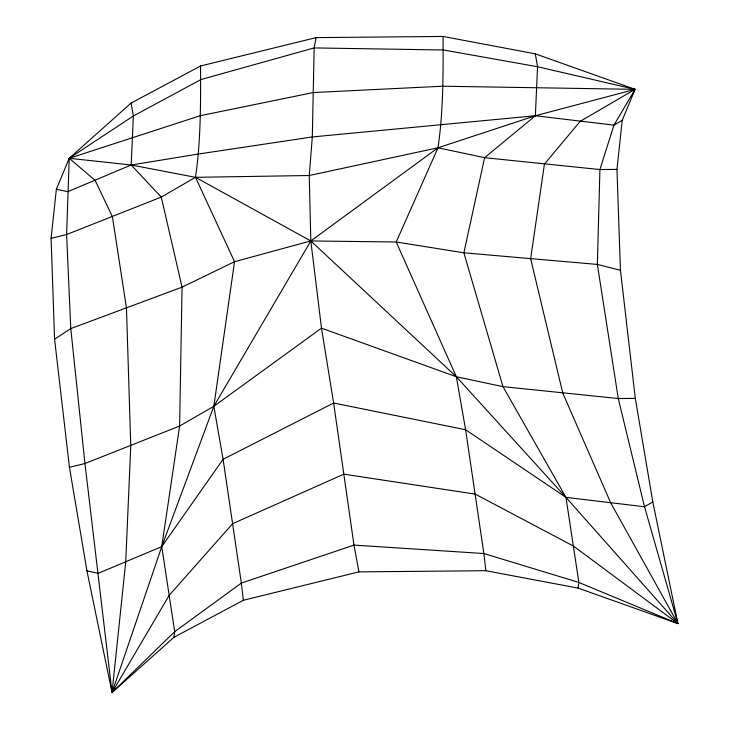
<?xml version="1.0" encoding="UTF-8"?>
<svg xmlns="http://www.w3.org/2000/svg" width="729" height="729" viewBox="0 0 729 729"><rect width="100%" height="100%" fill="white"/><g stroke="black" fill="none" stroke-linecap="round" stroke-linejoin="round"><path stroke-width="1.09" d="M69.228 158.284L66.603 234.528L70.777 328.588L84.947 463.507L112.038 692.55L173.903 637.337L243.349 600.268L358.914 571.882L485.86 570.716L578.088 588.093L677.906 623.605L652.81 501.926L635.305 398.371L620.443 270.277L616.962 169.401L622.238 120.303L635.096 89.339L535.286 53.828L443.059 36.45L316.113 37.616L200.548 65.993L131.092 103.071L69.228 158.284L56.37 189.239L51.094 238.347L54.575 339.222L69.446 467.316L86.942 570.862L112.038 692.55L174.678 631.697L241.354 583.072L353.984 545.092L483.865 553.53L578.872 582.453L677.906 623.605L644.509 506.755L618.274 398.526L597.352 264.427L599.931 169.547L613.936 125.133L635.096 89.339L537.546 66.74L443.524 49.982L314.144 47.923L201.013 79.525L133.361 115.984L69.228 158.284L95.162 180.428L112.412 216.768L126.463 307.975L130.764 445.747L125.734 562.05L112.038 692.55L169.21 595.283L232.669 523.659L343.851 474.169L475.19 494.107L573.404 546.039L677.906 623.605L610.765 502.955L562.77 393.113L530.657 258.731L544.417 164.134L580.193 121.333L635.096 89.339L442.512 86.222L313.279 92.547L199.992 115.774L69.228 158.284L131.184 164.991L195.49 177.32L309.26 175.516L438.001 147.777L535.378 115.747L635.096 89.339M173.903 637.337L174.678 631.697L161.756 546.613L179.616 426.046L182.059 287.144L161.273 197.076L131.184 164.991L133.361 115.984L131.092 103.071M578.088 588.093L578.872 582.453L565.95 497.369L502.974 386.652L463.872 252.808L484.621 157.683L535.378 115.747L613.936 125.133L622.238 120.303M316.113 37.616L314.144 47.923L312.304 136.943L309.26 175.516L310.818 240.944L321.489 328.159L333.627 403.019L353.984 545.092L358.914 571.882M112.038 692.55L161.756 546.613L213.834 406.29L310.818 240.944L438.001 147.777C443.387 110.99 443.214 73.547 443.059 36.45M54.575 339.222L70.777 328.588L182.059 287.144L234.538 261.684L310.818 240.944L396.212 241.992L463.872 252.808L597.352 264.427L620.443 270.277M652.81 501.926L644.509 506.755L565.95 497.369L465.603 429.736L333.627 403.019L223.092 459.288L161.756 546.613L98.287 573.304L86.942 570.862M51.094 238.347L66.603 234.528L161.273 197.076L195.49 177.32C200.876 140.542 200.703 103.099 200.548 65.993M69.446 467.316L84.947 463.507L179.616 426.046L213.834 406.29L321.489 328.159L456.345 376.747L502.974 386.652L618.274 398.526L635.305 398.371M616.962 169.401L599.931 169.547L484.621 157.683L438.001 147.777L396.212 241.992L456.345 376.747L465.603 429.736L483.865 553.53L485.86 570.716M56.37 189.239L67.715 191.681L131.184 164.991L198.634 153.992L312.304 136.943L535.378 115.747L537.546 66.74L535.286 53.828M677.906 623.605L565.95 497.369L456.345 376.747L310.818 240.944L195.49 177.32L234.538 261.684L213.834 406.29L223.092 459.288L241.354 583.072L243.349 600.268"/></g></svg>
